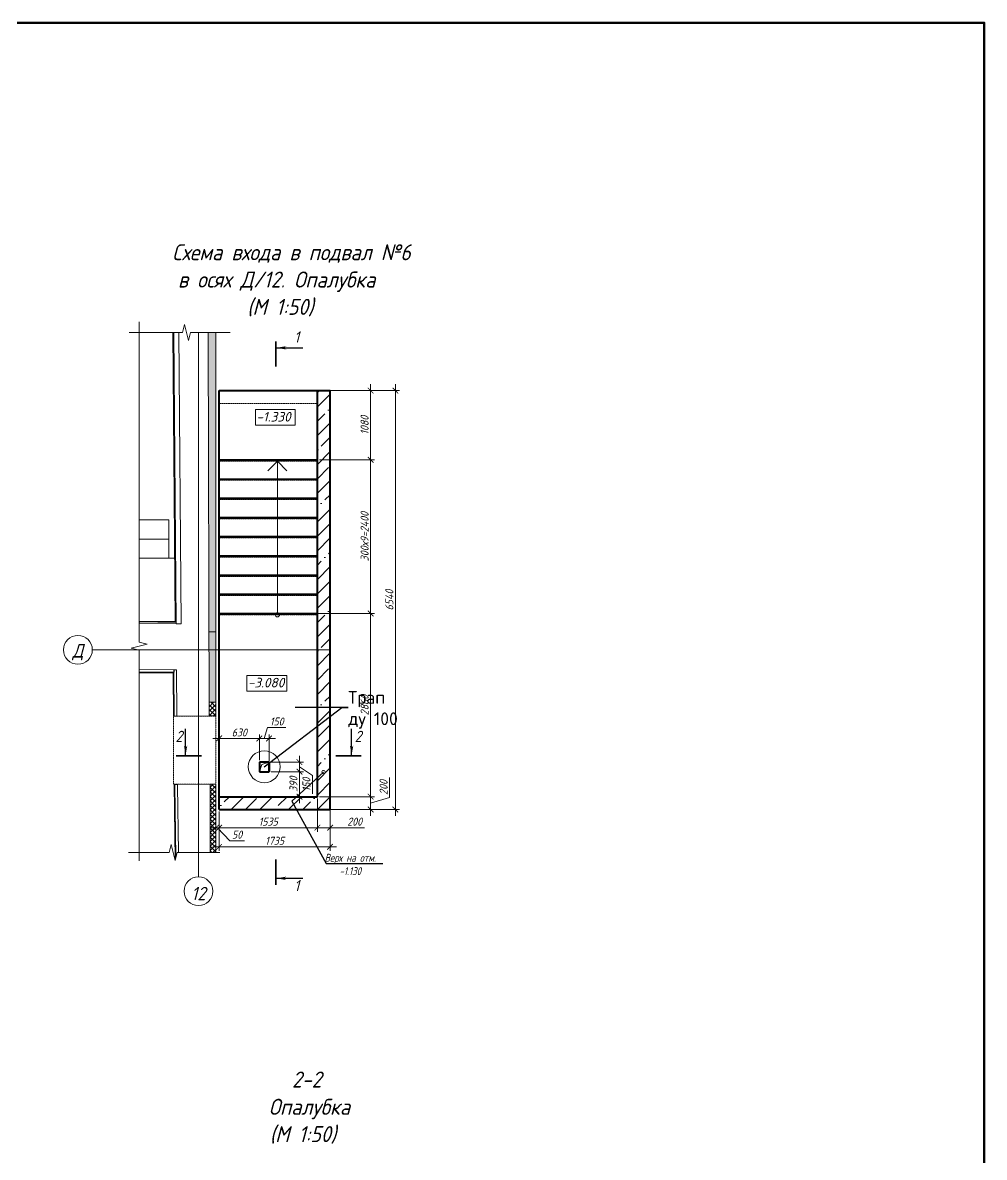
# Model space of a CAD drawing. Header units: millimetres. Extents: x 504091 to 2165846, y 135022 to 442887.
# Drawn here: x 1561397 to 1576424, y 264757 to 282474 of the extents above; entities that cross this region are included whole.
import ezdxf
from ezdxf import colors
from ezdxf.entities.mleader import LeaderData, LeaderLine
from ezdxf.math import Vec2, Vec3

# ---------------------------------------------------------------- set-up
doc = ezdxf.new("R2010")
doc.units = ezdxf.units.MM
for name, pattern in [('ADSK_Линия сетки', [25, 20, -2.5, 0, -2.5]), ('IMPORT-ADSK_Штриховая_ш3 п1_5 _2_', [4.5, 3, -1.5]), ('осеваяX2', [4, 2.5, -0.5, 0.5, -0.5])]:
    doc.linetypes.add(name, pattern=pattern)
doc.layers.get('Defpoints').update_dxf_attribs({"color": 255})
for name, color, linetype, lineweight in [('+АР_Вспомогательная', 7, 'Continuous', 9), ('A-DETL', 90, 'Continuous', 9), ('A-DETL-GENF', 92, 'Continuous', 18), ('A-DETL-MEDM', 33, 'Continuous', 9), ('A-DETL-THIN', 151, 'Continuous', 18), ('S-STRS', 31, 'Continuous', 9), ('S-STRS-ANNO', 31, 'Continuous', 18), ('Аннотация', 7, 'Continuous', 9), ('Монолит тонкий', 204, 'Continuous', 9), ('Обобщенные модели', 7, 'Continuous', 18), ('Оси', 165, 'осеваяX2', 13), ('отметки', 7, 'Continuous', 20), ('Размер', 7, 'Continuous', 13), ('Размеры КР', 164, 'Continuous', 9)]:
    doc.layers.add(name, color=color, linetype=linetype, lineweight=lineweight)
for name, color, linetype in [('PS_Обозначения', 7, 'Continuous'), ('SGRAND', 7, 'Continuous'), ('Контур', 7, 'Continuous')]:
    doc.layers.add(name, color=color, linetype=linetype)
doc.styles.add('GOST 2.304_new', font='isocpeur.ttf', dxfattribs={"width": 0.9, "oblique": 15})
doc.styles.add('PDF ISOCPEUR', font='isocpeur.ttf')
doc.dimstyles.new('SPDS 1_50', dxfattribs={"dimscale": 50, "dimtxt": 2.5, "dimasz": 1.77, "dimexe": 1.25, "dimexo": 0.625, "dimtad": 1, "dimdec": 0, "dimrnd": 0.001, "dimzin": 9, "dimtxsty": 'GOST 2.304_new', "dimblk": 'ARCHTICK', "dimcen": 2.5, "dimdle": 2, "dimclrt": 256, "dimadec": 0, "dimazin": 2, "dimtfac": 0.75, "dimtdec": 0, "dimtmove": 1, "dimatfit": 3, "dimfxl": 0, "dimtolj": 1, "dimlwd": 9, "dimlwe": 9, "dimarcsym": 0})
pattern_1 = [(45, (1578114.18, 275060.163), (-35.35534, 35.35534), []), (135, (1578114.18, 275060.163), (-35.35534, -35.35534), [])]

# ---------------------------------------------------------------- blocks, each defined once
blk = doc.blocks.new('_ArchTick')
at = {"color": 0, "linetype": 'ByBlock', "const_width": 0.15}
blk.add_lwpolyline([(-0.5, -0.5), (0.5, 0.5)], dxfattribs=at)
blk = doc.blocks.new('*D3655')
at = {"layer": 'Defpoints', "color": 0, "lineweight": 20, "transparency": 16777216}
for p in [(1564467, 270188), (1564417, 270089), (1564467, 269904)]:
    blk.add_point(p, dxfattribs=at)
at = {"layer": 'Размеры КР', "color": 0, "lineweight": 9, "transparency": 16777216}
for p, q in [((1564417, 270058), (1564417, 269841)), ((1564467, 270157), (1564467, 269841)), ((1564417, 269904), (1564328, 269904)), ((1564417, 269904), (1564467, 269904)), ((1564417, 269904), (1564467, 269904)), ((1564442, 269904), (1564632, 269701)), ((1564467, 269904), (1564555, 269904)), ((1564632, 269701), (1564863, 269701))]:
    blk.add_line(p, q, dxfattribs=at)
at = {"layer": 'Размеры КР', "color": 0, "lineweight": 9, "transparency": 16777216, "xscale": 88.5, "yscale": 88.5, "zscale": 88.5}
blk.add_blockref('_ArchTick', (1564417, 269904), dxfattribs=at)
at = {"layer": 'Размеры КР', "color": 0, "lineweight": 9, "transparency": 16777216, "xscale": 88.5, "yscale": 88.5, "zscale": 88.5, "rotation": 180}
blk.add_blockref('_ArchTick', (1564467, 269904), dxfattribs=at)
at = {"layer": 'Размеры КР', "lineweight": 20, "transparency": 16777216, "insert": (1564747, 269795), "char_height": 125, "attachment_point": 5, "style": 'GOST 2.304_new'}
blk.add_mtext('\\A1;50', dxfattribs=at)
blk = doc.blocks.new('*D3656')
at = {"layer": 'Defpoints', "color": 0, "lineweight": 20, "transparency": 16777216}
for p in [(1566002, 270388), (1564467, 270188), (1566002, 269904)]:
    blk.add_point(p, dxfattribs=at)
at = {"layer": 'Размеры КР', "color": 0, "lineweight": 9, "transparency": 16777216}
for p, q in [((1566002, 270357), (1566002, 269841)), ((1564467, 270157), (1564467, 269841)), ((1564367, 269904), (1566102, 269904))]:
    blk.add_line(p, q, dxfattribs=at)
at = {"layer": 'Размеры КР', "color": 0, "lineweight": 9, "transparency": 16777216, "xscale": 88.5, "yscale": 88.5, "zscale": 88.5, "rotation": 180}
blk.add_blockref('_ArchTick', (1564467, 269904), dxfattribs=at)
at = {"layer": 'Размеры КР', "color": 0, "lineweight": 9, "transparency": 16777216, "xscale": 88.5, "yscale": 88.5, "zscale": 88.5}
blk.add_blockref('_ArchTick', (1566002, 269904), dxfattribs=at)
at = {"layer": 'Размеры КР', "lineweight": 20, "transparency": 16777216, "insert": (1565234, 269998), "char_height": 125, "attachment_point": 5, "style": 'GOST 2.304_new'}
blk.add_mtext('\\A1;1535', dxfattribs=at)
blk = doc.blocks.new('*D3657')
at = {"layer": 'Defpoints', "color": 0, "lineweight": 20, "transparency": 16777216}
for p in [(1566002, 270388), (1566201, 270226), (1566201, 269904)]:
    blk.add_point(p, dxfattribs=at)
at = {"layer": 'Размеры КР', "color": 0, "lineweight": 9, "transparency": 16777216}
for p, q in [((1566002, 270357), (1566002, 269841)), ((1566201, 270195), (1566201, 269841)), ((1565902, 269904), (1566301, 269904)), ((1566738, 269904), (1566201, 269904))]:
    blk.add_line(p, q, dxfattribs=at)
at = {"layer": 'Размеры КР', "color": 0, "lineweight": 9, "transparency": 16777216, "xscale": 88.5, "yscale": 88.5, "zscale": 88.5, "rotation": 180}
blk.add_blockref('_ArchTick', (1566002, 269904), dxfattribs=at)
at = {"layer": 'Размеры КР', "color": 0, "lineweight": 9, "transparency": 16777216, "xscale": 88.5, "yscale": 88.5, "zscale": 88.5}
blk.add_blockref('_ArchTick', (1566201, 269904), dxfattribs=at)
at = {"layer": 'Размеры КР', "lineweight": 20, "transparency": 16777216, "insert": (1566584, 269998), "char_height": 125, "attachment_point": 5, "style": 'GOST 2.304_new'}
blk.add_mtext('\\A1;200', dxfattribs=at)
blk = doc.blocks.new('*D3658')
at = {"layer": 'Defpoints', "color": 0, "lineweight": 20, "transparency": 16777216}
for p in [(1565967, 273248), (1566002, 270388), (1566834, 270388)]:
    blk.add_point(p, dxfattribs=at)
at = {"layer": 'Размеры КР', "color": 0, "lineweight": 9, "transparency": 16777216}
for p, q in [((1565998, 273248), (1566896, 273248)), ((1566834, 273348), (1566834, 270288)), ((1566033, 270388), (1566896, 270388))]:
    blk.add_line(p, q, dxfattribs=at)
at = {"layer": 'Размеры КР', "color": 0, "lineweight": 9, "transparency": 16777216, "xscale": 88.5, "yscale": 88.5, "zscale": 88.5}
for p, rotation in [((1566834, 273248), 90), ((1566834, 270388), 270)]:
    blk.add_blockref('_ArchTick', p, dxfattribs=dict(at, rotation=rotation))
at = {"layer": 'Размеры КР', "lineweight": 20, "transparency": 16777216, "insert": (1566740, 271818), "char_height": 125, "attachment_point": 5, "rotation": 90, "style": 'GOST 2.304_new'}
blk.add_mtext('\\A1;2860', dxfattribs=at)
blk = doc.blocks.new('*D3659')
at = {"layer": 'Defpoints', "color": 0, "lineweight": 20, "transparency": 16777216}
for p in [(1566002, 270388), (1566161, 270188), (1566834, 270188)]:
    blk.add_point(p, dxfattribs=at)
at = {"layer": 'Размеры КР', "color": 0, "lineweight": 9, "transparency": 16777216}
for p, q in [((1567130, 270377), (1567130, 270687)), ((1566033, 270388), (1566896, 270388)), ((1566834, 270488), (1566834, 270088)), ((1566834, 270288), (1567130, 270377)), ((1566192, 270188), (1566896, 270188))]:
    blk.add_line(p, q, dxfattribs=at)
at = {"layer": 'Размеры КР', "color": 0, "lineweight": 9, "transparency": 16777216, "xscale": 88.5, "yscale": 88.5, "zscale": 88.5}
for p, rotation in [((1566834, 270388), 90), ((1566834, 270188), 270)]:
    blk.add_blockref('_ArchTick', p, dxfattribs=dict(at, rotation=rotation))
at = {"layer": 'Размеры КР', "lineweight": 20, "transparency": 16777216, "insert": (1567037, 270532), "char_height": 125, "attachment_point": 5, "rotation": 90, "style": 'GOST 2.304_new'}
blk.add_mtext('\\A1;200', dxfattribs=at)
blk = doc.blocks.new('*D3660')
at = {"layer": 'Defpoints', "color": 0, "lineweight": 20, "transparency": 16777216}
for p in [(1566002, 275648), (1566834, 275648), (1565967, 273248)]:
    blk.add_point(p, dxfattribs=at)
at = {"layer": 'Размеры КР', "color": 0, "lineweight": 9, "transparency": 16777216}
for p, q in [((1566834, 273148), (1566834, 275748)), ((1566033, 275648), (1566896, 275648)), ((1565998, 273248), (1566896, 273248))]:
    blk.add_line(p, q, dxfattribs=at)
at = {"layer": 'Размеры КР', "color": 0, "lineweight": 9, "transparency": 16777216, "xscale": 88.5, "yscale": 88.5, "zscale": 88.5}
for p, rotation in [((1566834, 275648), 90), ((1566834, 273248), 270)]:
    blk.add_blockref('_ArchTick', p, dxfattribs=dict(at, rotation=rotation))
at = {"layer": 'Размеры КР', "lineweight": 20, "transparency": 16777216, "insert": (1566740, 274448), "char_height": 125, "attachment_point": 5, "rotation": 90, "style": 'GOST 2.304_new'}
blk.add_mtext('\\A1;300х9=2400', dxfattribs=at)
blk = doc.blocks.new('*D3661')
at = {"layer": 'Defpoints', "color": 0, "lineweight": 20, "transparency": 16777216}
for p in [(1565825, 276728), (1566834, 276728), (1566002, 275648)]:
    blk.add_point(p, dxfattribs=at)
at = {"layer": 'Размеры КР', "color": 0, "lineweight": 9, "transparency": 16777216}
for p, q in [((1566834, 275548), (1566834, 276828)), ((1565857, 276728), (1566896, 276728)), ((1566033, 275648), (1566896, 275648))]:
    blk.add_line(p, q, dxfattribs=at)
at = {"layer": 'Размеры КР', "color": 0, "lineweight": 9, "transparency": 16777216, "xscale": 88.5, "yscale": 88.5, "zscale": 88.5}
for p, rotation in [((1566834, 276728), 90), ((1566834, 275648), 270)]:
    blk.add_blockref('_ArchTick', p, dxfattribs=dict(at, rotation=rotation))
at = {"layer": 'Размеры КР', "lineweight": 20, "transparency": 16777216, "insert": (1566740, 276188), "char_height": 125, "attachment_point": 5, "rotation": 90, "style": 'GOST 2.304_new'}
blk.add_mtext('\\A1;1080', dxfattribs=at)
blk = doc.blocks.new('*D3662')
at = {"layer": 'Defpoints', "color": 0, "lineweight": 20, "transparency": 16777216}
for p in [(1566202, 276728), (1566161, 270188), (1567221, 270188)]:
    blk.add_point(p, dxfattribs=at)
at = {"layer": 'Размеры КР', "color": 0, "lineweight": 9, "transparency": 16777216}
for p, q in [((1567221, 276828), (1567221, 270088)), ((1566233, 276728), (1567284, 276728)), ((1566192, 270188), (1567284, 270188))]:
    blk.add_line(p, q, dxfattribs=at)
at = {"layer": 'Размеры КР', "color": 0, "lineweight": 9, "transparency": 16777216, "xscale": 88.5, "yscale": 88.5, "zscale": 88.5}
for p, rotation in [((1567221, 276728), 90), ((1567221, 270188), 270)]:
    blk.add_blockref('_ArchTick', p, dxfattribs=dict(at, rotation=rotation))
at = {"layer": 'Размеры КР', "lineweight": 20, "transparency": 16777216, "insert": (1567127, 273458), "char_height": 125, "attachment_point": 5, "rotation": 90, "style": 'GOST 2.304_new'}
blk.add_mtext('\\A1;6540', dxfattribs=at)
blk = doc.blocks.new('*D3663')
at = {"layer": 'Defpoints', "color": 0, "lineweight": 20, "transparency": 16777216}
for p in [(1564467, 270188), (1566201, 270226), (1566201, 269605)]:
    blk.add_point(p, dxfattribs=at)
at = {"layer": 'Размеры КР', "color": 0, "lineweight": 9, "transparency": 16777216}
for p, q in [((1566201, 270195), (1566201, 269543)), ((1564467, 270157), (1564467, 269543)), ((1564367, 269605), (1566301, 269605))]:
    blk.add_line(p, q, dxfattribs=at)
at = {"layer": 'Размеры КР', "color": 0, "lineweight": 9, "transparency": 16777216, "xscale": 88.5, "yscale": 88.5, "zscale": 88.5, "rotation": 180}
blk.add_blockref('_ArchTick', (1564467, 269605), dxfattribs=at)
at = {"layer": 'Размеры КР', "color": 0, "lineweight": 9, "transparency": 16777216, "xscale": 88.5, "yscale": 88.5, "zscale": 88.5}
blk.add_blockref('_ArchTick', (1566201, 269605), dxfattribs=at)
at = {"layer": 'Размеры КР', "lineweight": 20, "transparency": 16777216, "insert": (1565334, 269699), "char_height": 125, "attachment_point": 5, "style": 'GOST 2.304_new'}
blk.add_mtext('\\A1;1735', dxfattribs=at)
blk = doc.blocks.new('_DotSmall')
at = {"color": 0, "linetype": 'ByBlock', "lineweight": 35, "const_width": 0.5}
blk.add_lwpolyline([(-0.0625, 0, 1), (0.0625, 0, 1)], format="xyb", close=True, dxfattribs=at)
blk = doc.blocks.new('_None')
blk = doc.blocks.new('*D4744')
at = {"layer": 'Defpoints', "color": 0, "lineweight": 20, "transparency": 16777216}
for p in [(1565097, 271297), (1564467, 270922), (1565097, 270928)]:
    blk.add_point(p, dxfattribs=at)
at = {"layer": 'Размеры КР', "color": 0, "lineweight": 9, "transparency": 16777216}
for p, q in [((1564367, 271297), (1565197, 271297)), ((1564467, 270953), (1564467, 271359)), ((1565097, 270959), (1565097, 271359))]:
    blk.add_line(p, q, dxfattribs=at)
at = {"layer": 'Размеры КР', "color": 0, "lineweight": 9, "transparency": 16777216, "xscale": 88.5, "yscale": 88.5, "zscale": 88.5, "rotation": 180}
blk.add_blockref('_ArchTick', (1564467, 271297), dxfattribs=at)
at = {"layer": 'Размеры КР', "color": 0, "lineweight": 9, "transparency": 16777216, "xscale": 88.5, "yscale": 88.5, "zscale": 88.5}
blk.add_blockref('_ArchTick', (1565097, 271297), dxfattribs=at)
at = {"layer": 'Размеры КР', "lineweight": 20, "transparency": 16777216, "insert": (1564782, 271390), "char_height": 125, "attachment_point": 5, "style": 'GOST 2.304_new'}
blk.add_mtext('\\A1;630', dxfattribs=at)
blk = doc.blocks.new('*D4745')
at = {"layer": 'Defpoints', "color": 0, "lineweight": 20, "transparency": 16777216}
for p in [(1565247, 271297), (1565097, 270928), (1565247, 270911)]:
    blk.add_point(p, dxfattribs=at)
at = {"layer": 'Размеры КР', "color": 0, "lineweight": 9, "transparency": 16777216}
for p, q in [((1565172, 271297), (1565223, 271469)), ((1565223, 271469), (1565510, 271469)), ((1564997, 271297), (1565347, 271297)), ((1565097, 270959), (1565097, 271359)), ((1565247, 270942), (1565247, 271359))]:
    blk.add_line(p, q, dxfattribs=at)
at = {"layer": 'Размеры КР', "color": 0, "lineweight": 9, "transparency": 16777216, "xscale": 88.5, "yscale": 88.5, "zscale": 88.5, "rotation": 180}
blk.add_blockref('_ArchTick', (1565097, 271297), dxfattribs=at)
at = {"layer": 'Размеры КР', "color": 0, "lineweight": 9, "transparency": 16777216, "xscale": 88.5, "yscale": 88.5, "zscale": 88.5}
blk.add_blockref('_ArchTick', (1565247, 271297), dxfattribs=at)
at = {"layer": 'Размеры КР', "lineweight": 20, "transparency": 16777216, "insert": (1565367, 271562), "char_height": 125, "attachment_point": 5, "style": 'GOST 2.304_new'}
blk.add_mtext('\\A1;150', dxfattribs=at)
blk = doc.blocks.new('*D4746')
at = {"layer": 'Defpoints', "color": 0, "lineweight": 20, "transparency": 16777216}
for p in [(1565247, 270778), (1565722, 270778), (1565004, 270388)]:
    blk.add_point(p, dxfattribs=at)
at = {"layer": 'Размеры КР', "color": 0, "lineweight": 9, "transparency": 16777216}
for p, q in [((1565278, 270778), (1565785, 270778)), ((1565722, 270288), (1565722, 270878)), ((1565035, 270388), (1565785, 270388))]:
    blk.add_line(p, q, dxfattribs=at)
at = {"layer": 'Размеры КР', "color": 0, "lineweight": 9, "transparency": 16777216, "xscale": 88.5, "yscale": 88.5, "zscale": 88.5}
for p, rotation in [((1565722, 270778), 90), ((1565722, 270388), 270)]:
    blk.add_blockref('_ArchTick', p, dxfattribs=dict(at, rotation=rotation))
at = {"layer": 'Размеры КР', "lineweight": 20, "transparency": 16777216, "insert": (1565628, 270583), "char_height": 125, "attachment_point": 5, "rotation": 90, "style": 'GOST 2.304_new'}
blk.add_mtext('\\A1;390', dxfattribs=at)
blk = doc.blocks.new('*D4747')
at = {"layer": 'Defpoints', "color": 0, "lineweight": 20, "transparency": 16777216}
for p in [(1565247, 270928), (1565722, 270928), (1565247, 270778)]:
    blk.add_point(p, dxfattribs=at)
at = {"layer": 'Размеры КР', "color": 0, "lineweight": 9, "transparency": 16777216}
for p, q in [((1565278, 270928), (1565785, 270928)), ((1565722, 270678), (1565722, 271028)), ((1565278, 270778), (1565785, 270778)), ((1565722, 270853), (1565925, 270720)), ((1565925, 270720), (1565925, 270433))]:
    blk.add_line(p, q, dxfattribs=at)
at = {"layer": 'Размеры КР', "color": 0, "lineweight": 9, "transparency": 16777216, "xscale": 88.5, "yscale": 88.5, "zscale": 88.5}
for p, rotation in [((1565722, 270928), 90), ((1565722, 270778), 270)]:
    blk.add_blockref('_ArchTick', p, dxfattribs=dict(at, rotation=rotation))
at = {"layer": 'Размеры КР', "lineweight": 20, "transparency": 16777216, "insert": (1565831, 270577), "char_height": 125, "attachment_point": 5, "rotation": 90, "style": 'GOST 2.304_new'}
blk.add_mtext('\\A1;150', dxfattribs=at)

msp = doc.modelspace()

# ---------------------------------------------------------------- hatches: boundary and pattern name
at = {"layer": 'A-DETL-GENF', "lineweight": 9}
h = msp.add_hatch(dxfattribs=at)
h.set_pattern_fill('FP5_9', style=0, pattern_type=2)
h.set_pattern_definition([(0, (1578114.18, 275060.163), (47.625, 27.496), [31.75, -63.5]), (120, (1578114.18, 275060.163), (-47.624735, 27.49646), [31.75, -63.5]), (60, (1578114.18, 275060.163), (0.000265, 54.99246), [0, -63.5, 31.75, 0])])
h.paths.add_polyline_path([(1564316.6262, 271862.933), (1564416.6262, 271862.933), (1564416.6262, 277636.1164), (1564303.5886, 277636.1164), (1564314.9787, 271862.933)])
h = msp.add_hatch(dxfattribs=at)
h.set_pattern_fill('FP5_10', style=0, pattern_type=2)
h.set_pattern_definition(pattern_1)
h.paths.add_polyline_path([(1564416.6262, 271648.7594), (1564416.6262, 271862.933), (1564310.7279, 271862.933), (1564311.2201, 271647.9464)])
h = msp.add_hatch(dxfattribs=at)
h.set_pattern_fill('FP5_10', style=0, pattern_type=2)
h.set_pattern_definition(pattern_1)
h.paths.add_polyline_path([(1564416.6262, 269516.692), (1564416.6262, 270580.9464), (1564326.564, 270580.9464), (1564326.564, 269516.692)])
at = {"layer": 'PS_Обозначения', "ltscale": 50}
for points in [[(1565365.6291, 277396.5602), (1565515.6291, 277370.1602, -0.8390996312), (1565515.6291, 277422.9602)], [(1563943.083, 271037.1436), (1563916.683, 271187.1436, 0.8390996312), (1563969.483, 271187.1436)], [(1566537.1732, 271037.1436), (1566563.5732, 271187.1436, -0.8390996312), (1566510.7732, 271187.1436)], [(1565365.6291, 269113.2283), (1565515.6291, 269139.6283, 0.8390996312), (1565515.6291, 269086.8283)]]:
    msp.add_hatch(color=256, dxfattribs=at).paths.add_polyline_path(points, flags=0)
at = {"layer": 'SGRAND', "lineweight": 20}
h = msp.add_hatch(dxfattribs=at)
h.set_pattern_fill('ANSI35', color=256, scale=50)
h.set_pattern_definition([(45, (11637, 0), (-224.5064, 224.5064), []), (45, (11861.52, 0), (-224.5064, 224.5064), [396.875, -79.375, 0, -79.375])])
h.paths.add_polyline_path([(1566201.6942, 276728.2434), (1566001.7022, 276728.256), (1566001.6942, 270387.8601), (1564466.6262, 270387.8601), (1564466.6262, 270187.8601), (1566201.4907, 270187.8601)])

# ---------------------------------------------------------------- linework, layer by layer
at = {"layer": '+АР_Вспомогательная', "color": 7, "linetype": 'Continuous', "ltscale": 50}
for points in [[(1563218.8207, 277803.3789), (1563218.8207, 272800.8262), (1563343.8207, 272769.5762), (1563093.8207, 272707.0762), (1563218.8207, 272675.8262), (1563218.8207, 269388.1377)], [(1563060.1213, 277636.1164), (1563896.5487, 277636.1164), (1563927.7987, 277761.1164), (1563990.2987, 277511.1164), (1564021.5487, 277636.1164), (1564639.9825, 277636.1164)], [(1563050.4955, 269516.692), (1563684.2589, 269516.692), (1563715.5089, 269641.692), (1563778.0089, 269391.692), (1563809.2589, 269516.692), (1564480.0351, 269516.692)]]:
    msp.add_lwpolyline(points, dxfattribs=at)
at = {"layer": 'A-DETL', "color": 18, "true_color": 0x000000}
for p, q in [((1563745.6315, 277636.1164), (1563782.3295, 273122.0155)), ((1563747.6316, 277636.1164), (1563784.346, 273119.9951)), ((1563757.6319, 277636.1164), (1563794.6029, 273088.4325)), ((1563874.6003, 273089.0828), (1563837.6346, 277636.1164)), ((1563681.4615, 274709.8521), (1563218.8207, 274709.8521)), ((1563218.8207, 274709.8521), (1563681.4615, 274709.8521)), ((1563681.4615, 274409.8521), (1563681.4615, 274709.8521)), ((1563681.4615, 274409.8521), (1563218.8207, 274409.8521)), ((1563218.8207, 274409.8521), (1563681.4615, 274409.8521)), ((1563681.4615, 274109.8521), (1563681.4615, 274409.8521)), ((1563218.8207, 274109.8521), (1563681.4615, 274109.8521)), ((1563220.0848, 273115.6884), (1563219.883, 273095.6895)), ((1563219.883, 273095.6895), (1563226.6104, 273095.6216)), ((1563220.2059, 273127.6878), (1563220.0848, 273115.6884)), ((1563220.0848, 273115.6884), (1563794.4285, 273109.8928)), ((1563784.346, 273119.9951), (1563220.1857, 273125.6879)), ((1563782.3295, 273122.0155), (1563220.2059, 273127.6878)), ((1563794.6029, 273088.4325), (1563874.6003, 273089.0828)), ((1563794.9872, 273089.8862), (1563795.189, 273109.8852)), ((1563219.3454, 272375.6582), (1563218.8207, 272323.6609)), ((1563218.8207, 272323.6609), (1563749.2581, 272318.3083)), ((1563218.8409, 272325.6608), (1563751.2421, 272320.2884)), ((1563751.1608, 272330.2897), (1563218.9418, 272335.6603)), ((1563765.1077, 272370.151), (1563219.3454, 272375.6582)), ((1563749.2581, 272318.3083), (1563754.6447, 271643.3777)), ((1563751.1608, 272330.2897), (1563764.7041, 272330.1531)), ((1563751.2421, 272320.2884), (1563756.745, 271643.3948)), ((1563800.8472, 272369.0672), (1563760.8485, 272368.742)), ((1563760.8485, 272368.742), (1563761.1619, 272330.1888)), ((1563761.1619, 272330.1888), (1563766.634, 271643.4752)), ((1563764.7041, 272330.1531), (1563765.1077, 272370.151)), ((1563754.6447, 271643.3777), (1563806.643, 271643.8004)), ((1563815.5853, 270576.8004), (1563763.4194, 270576.3779)), ((1563763.4194, 270576.3763), (1563781.2848, 269404.7955)), ((1563765.5812, 270576.3939), (1563783.1548, 269412.2757)), ((1563792.6041, 269450.0729), (1563775.5867, 270555.8474))]:
    msp.add_line(p, q, dxfattribs=at)
at = {"layer": 'A-DETL', "color": 18, "lineweight": 18, "true_color": 0x000000}
for p, q in [((1563774.2988, 274109.8521), (1563218.8207, 274109.8521)), ((1563218.8207, 273127.7018), (1563220.2059, 273127.6878)), ((1563218.8207, 273109.8521), (1563220.0259, 273109.8521)), ((1563219.883, 273095.6895), (1563218.8207, 273095.7002)), ((1563806.7433, 271643.8012), (1563806.643, 271656.1363)), ((1564316.6262, 271660.2823), (1564316.7265, 271647.9464)), ((1563775.5867, 270555.8474), (1563775.4865, 270576.4757)), ((1563815.5853, 270556.1726), (1563815.4176, 270576.7991))]:
    msp.add_line(p, q, dxfattribs=at)
at = {"layer": 'A-DETL', "color": 18, "linetype": 'IMPORT-ADSK_Штриховая_ш3 п1_5 _2_', "lineweight": 18, "true_color": 0x000000}
for p, q in [((1564310.7279, 271862.933), (1564310.7279, 271647.9464)), ((1564316.6262, 271647.9464), (1564416.6262, 271647.9464))]:
    msp.add_line(p, q, dxfattribs=at)
at = {"layer": 'A-DETL-MEDM', "color": 18, "true_color": 0x000000}
for p, q in [((1563758.028, 277636.1164), (1563794.9872, 273089.8862)), ((1563794.9872, 273089.8862), (1563226.6104, 273095.6216)), ((1563219.3454, 272375.6582), (1563800.8413, 272369.7904)), ((1563800.8413, 272369.7904), (1563806.643, 271656.1363)), ((1563806.643, 271643.8004), (1564310.7279, 271647.8985)), ((1564325.5685, 270580.9464), (1563815.5853, 270576.8004)), ((1563815.5853, 270556.1726), (1563831.5802, 269516.692)), ((1563831.5802, 269516.692), (1563815.5853, 270556.1726)), ((1564326.673, 269516.692), (1564325.4008, 270580.945)), ((1564326.564, 270187.8601), (1564328.5964, 270187.8601))]:
    msp.add_line(p, q, dxfattribs=at)
at = {"layer": 'A-DETL-THIN', "color": 18, "true_color": 0x000000}
for p, q in [((1564294.8097, 277636.1164), (1564311.3208, 271647.9033)), ((1564416.6262, 271862.933), (1564416.6262, 277636.1164)), ((1564416.6262, 272963.9869), (1564303.5886, 272963.9869)), ((1564416.6262, 271862.933), (1564310.7279, 271862.933)), ((1564416.6262, 271647.9464), (1564416.6262, 271862.933)), ((1564311.2201, 271647.9464), (1564316.6262, 271647.9464)), ((1564316.6262, 271647.9464), (1564416.6262, 271648.7594)), ((1564416.6262, 270580.9464), (1564326.564, 270580.9464)), ((1564416.6262, 269516.692), (1564416.6262, 270580.9464))]:
    msp.add_line(p, q, dxfattribs=at)
at = {"layer": 'Defpoints', "lineweight": 20}
msp.add_circle((1565171.5633, 270855.5393), 249.0868, dxfattribs=at)
at = {"layer": 'PS_Обозначения', "ltscale": 50}
for points in [[(1565353.1291, 277499.9863, 25, 25, 0), (1565353.1291, 277099.9863, 0, 0, 0)], [(1564193.083, 271024.6436, 25, 25, 0), (1563793.083, 271024.6436, 0, 0, 0)], [(1566287.1732, 271024.6436, 25, 25, 0), (1566687.1732, 271024.6436, 0, 0, 0)], [(1565353.1291, 269009.8022, 25, 25, 0), (1565353.1291, 269409.8022, 0, 0, 0)]]:
    msp.add_lwpolyline(points, format="xyseb", dxfattribs=at)
for points in [[(1565365.6291, 277396.5602), (1565775.5202, 277396.5602)], [(1563943.083, 271037.1436), (1563943.083, 271447.0347)], [(1566537.1732, 271037.1436), (1566537.1732, 271447.0347)], [(1565365.6291, 269113.2283), (1565775.5202, 269113.2283)]]:
    msp.add_lwpolyline(points, dxfattribs=at)
at = {"layer": 'S-STRS', "color": 18, "linetype": 'IMPORT-ADSK_Штриховая_ш3 п1_5 _2_', "true_color": 0x000000}
for p, q in [((1564466.6136, 276528.3526), (1566001.702, 276528.256)), ((1564466.6262, 275628.2598), (1566001.7012, 275628.2598)), ((1564466.6262, 275328.2598), (1566001.7008, 275328.2598)), ((1564466.6262, 275328.2598), (1566001.7008, 275328.2598)), ((1564466.6262, 275028.2598), (1566001.7004, 275028.2598)), ((1564466.6262, 275028.2598), (1566001.7004, 275028.2598)), ((1564466.6262, 274728.2598), (1566001.7001, 274728.2598)), ((1564466.6262, 274728.2598), (1566001.7001, 274728.2598)), ((1564466.6262, 274428.2598), (1566001.6997, 274428.2598)), ((1564466.6262, 274428.2598), (1566001.6997, 274428.2598)), ((1564466.6262, 274128.2598), (1566001.6993, 274128.2598)), ((1564466.6262, 273828.2598), (1566001.6989, 273828.2598)), ((1564466.6262, 273828.2598), (1566001.6989, 273828.2598)), ((1564466.6262, 273528.2598), (1566001.6986, 273528.2598)), ((1564466.6262, 273528.2598), (1566001.6986, 273528.2598)), ((1564466.6262, 273228.2598), (1566001.6982, 273228.2598)), ((1564466.6262, 273228.2598), (1566001.6982, 273228.2598))]:
    msp.add_line(p, q, dxfattribs=at)
msp.add_lwpolyline([(1563754.6447, 271643.3777), (1564416.6262, 271643.3777), (1564416.6262, 270580.9464), (1563754.6447, 270580.9464)], close=True, dxfattribs=at)
at = {"layer": 'S-STRS-ANNO', "color": 18, "true_color": 0x000000}
for p, q in [((1565377.0061, 275628.2598), (1565227.0061, 275478.2598)), ((1565377.0061, 273228.2598), (1565377.0061, 275628.2598)), ((1565377.0061, 275628.2598), (1565527.0061, 275478.2598))]:
    msp.add_line(p, q, dxfattribs=at)
at = {"layer": 'Аннотация', "lineweight": 20}
for points in [[(1565035.4834, 276432.0113), (1565656.9642, 276432.0113), (1565656.9642, 276187.2529), (1565035.4834, 276187.2529)], [(1564900.7854, 272280.1431), (1565522.2662, 272280.1431), (1565522.2662, 272035.3847), (1564900.7854, 272035.3847)]]:
    msp.add_lwpolyline(points, close=True, dxfattribs=at)
at = {"layer": 'Контур', "lineweight": 20}
for centre in [(1562260.1472, 272680.8324), (1564144.1564, 268911.8714)]:
    msp.add_circle(centre, 225, dxfattribs=at)
at = {"layer": 'Монолит тонкий', "lineweight": 40, "ltscale": 100}
for p, q in [((1564466.6262, 276728.3526), (1566201.6942, 276728.2434)), ((1564466.6262, 270187.8601), (1564466.6262, 276728.3526)), ((1566001.6942, 270387.8601), (1566001.7022, 276726.455)), ((1566201.4907, 270187.8601), (1566201.6942, 276728.2434)), ((1564466.6262, 275648.2598), (1566001.7012, 275648.2598)), ((1564466.6262, 275348.2598), (1566001.7009, 275348.2598)), ((1564466.6262, 275048.2598), (1566001.7005, 275048.2598)), ((1564466.6262, 274748.2598), (1566001.7001, 274748.2598)), ((1564466.6262, 274448.2598), (1566001.6997, 274448.2598)), ((1564466.6262, 274148.2598), (1566001.6993, 274148.2598)), ((1564466.6262, 273848.2598), (1566001.699, 273848.2598)), ((1564466.6262, 273548.2598), (1566001.6986, 273548.2598)), ((1564466.6262, 273248.2598), (1566001.6982, 273248.2598)), ((1565246.5633, 270928.0393), (1565096.5633, 270928.0393)), ((1565096.5633, 270928.0393), (1565096.5633, 270778.0393)), ((1565246.5633, 270928.0393), (1565246.5633, 270778.0393)), ((1565246.5633, 270778.0393), (1565246.5633, 270928.0393)), ((1565096.5633, 270778.0393), (1565246.5633, 270778.0393)), ((1564466.6262, 270387.8601), (1566001.6942, 270387.8601)), ((1564466.6262, 270187.8601), (1566201.4907, 270187.8601))]:
    msp.add_line(p, q, dxfattribs=at)
at = {"layer": 'Обобщенные модели'}
for p, q in [((1565096.5633, 270778.0393), (1565096.5633, 270928.0393)), ((1565096.5633, 270928.0393), (1565246.5633, 270928.0393)), ((1565134.0633, 270890.5393), (1565096.5633, 270778.0393)), ((1565246.5633, 270928.0393), (1565134.0633, 270890.5393)), ((1565246.5633, 270778.0393), (1565096.5633, 270778.0393))]:
    msp.add_line(p, q, dxfattribs=at)
at = {"layer": 'Оси', "linetype": 'ADSK_Линия сетки'}
for p, q in [((1564144.1564, 269136.8714), (1564144.1564, 277636.1164)), ((1562485.1472, 272680.8324), (1566201.5683, 272680.8324))]:
    msp.add_line(p, q, dxfattribs=at)
at = {"layer": 'Размеры КР', "color": 1, "lineweight": 60}
msp.add_lwpolyline([(1528279.3423, 282473.5457), (1576423.6634, 282473.5457), (1576423.6634, 202751.1477), (1528279.3423, 202751.1477)], close=True, dxfattribs=at)
at = {"layer": 'Размеры КР', "lineweight": 20}
msp.add_lwpolyline([(1564466.6262, 275648.2598), (1564466.6262, 276728.3526), (1566201.6774, 276726.4488), (1566201.6774, 275648.2536)], dxfattribs=at)
msp.add_circle((1565377.0061, 273228.2598), 33.321, dxfattribs=at)

# ---------------------------------------------------------------- texts
at = {"layer": 'PS_Обозначения', "style": 'GOST 2.304_new', "oblique": 15, "width": 0.9}
for s, p in [('1', (1565639.8408, 277478.379)), ('2', (1563785.4193, 271242.3811)), ('2', (1566584.5869, 271242.3811)), ('1', (1565639.8408, 268911.4712))]:
    msp.add_text(s, height=175, dxfattribs=at).set_placement(p)
at = {"layer": 'Аннотация', "lineweight": 9, "char_height": 250, "attachment_point": 1, "line_spacing_factor": 1.022766, "style": 'GOST 2.304_new'}
for s, width, insert in [('\\pi460.875;Схема входа в подвал №6 \\P\\pi550.6175;в осях Д/12. Опалубка  \\P\\pi1631.82;(М 1:50)', 5823.1527, (1563272.4842, 279014.0198)), ('\\pi1978.85465;2-2\\P\\pi1472.60465; Опалубка  \\P\\pi1631.81925;(М 1:50)', 4452.196591, (1563626.4846, 266096.3982))]:
    msp.add_mtext_dynamic_manual_height_columns(s, width=width, gutter_width=2500, heights=[1983.7092], dxfattribs=dict(at, insert=insert))
at = {"layer": 'Оси', "char_height": 210, "width": 139.32, "attachment_point": 5, "line_spacing_factor": 1.022766, "style": 'GOST 2.304_new'}
for s, insert in [('\\pt53.9994,108.0009,162.0003,215.9997,269.9991,324.0006,378,431.9994,486.0009,540.0003,593.9997,647.9991,702.0006,756,809.9994,864.0009,918.0003,971.9997,1025.9991,1080.0006,1134,1187.9994,1242.0009,1296.0003,1349.9997,1403.9991,1458.0006,1512,1565.9994,1620.0009,1674.0003,1727.9997;Д', (1562259.7319, 272644.3802)), ('\\pt53.9994,108.0009,162.0003,215.9997,269.9991,324.0006,378,431.9994,486.0009,540.0003,593.9997,647.9991,702.0006,756,809.9994,864.0009,918.0003,971.9997,1025.9991,1080.0006,1134,1187.9994,1242.0009,1296.0003,1349.9997,1403.9991,1458.0006,1512,1565.9994,1620.0009,1674.0003,1727.9997;12', (1564143.7411, 268875.4192))]:
    msp.add_mtext(s, dxfattribs=dict(at, insert=insert))
at = {"layer": 'отметки', "lineweight": 20, "char_height": 150, "width": 771.616927, "attachment_point": 1, "line_spacing_factor": 1.022761, "style": 'GOST 2.304_new'}
for s, insert in [('{\\W1;-1.330}', (1565049.2119, 276395.5206)), ('{\\W1;-3.080}', (1564914.5139, 272243.6524))]:
    msp.add_mtext(s, dxfattribs=dict(at, insert=insert))

# ---------------------------------------------------------------- dimensions: what is measured, and where the dimension line sits
at = {"layer": 'Размеры КР', "lineweight": 20}
for base, p1, p2, picture, middle in [((1566833.6248, 276728.2671), (1566001.7012, 275648.2598), (1565825.4884, 276728.2671), '*D3661', (1566739.8748, 276188.2635)), ((1567221.0265, 270187.8601), (1566201.6942, 276728.2434), (1566161.2273, 270187.8601), '*D3662', (1567127.2765, 273458.0518)), ((1566833.6248, 270387.8601), (1565967.1205, 273248.2598), (1566001.6942, 270387.8601), '*D3658', (1566739.8748, 271818.06)), ((1565722.1143, 270778.0393), (1565004.0248, 270387.8601), (1565246.5633, 270778.0393), '*D4746', (1565628.3643, 270582.9497)), ((1566833.6248, 270187.8601), (1566001.6942, 270387.8601), (1566161.2273, 270187.8601), '*D3659', (1567036.7498, 270408.1726))]:
    dim = msp.add_linear_dim(base=base, p1=p1, p2=p2, angle=90, dimstyle='SPDS 1_50', dxfattribs=at)
    dim.commit()
    dim.dimension.update_dxf_attribs({"geometry": picture, "text_midpoint": middle})
dim = msp.add_linear_dim(base=(1566833.6248, 275648.2598), p1=(1565967.1205, 273248.2598), p2=(1566001.7012, 275648.2598), angle=90, text='300х9=<>', dimstyle='SPDS 1_50', dxfattribs=at)
dim.commit()
dim.dimension.update_dxf_attribs({"geometry": '*D3660', "text_midpoint": (1566739.8748, 274448.2598)})
for base, p1, p2, picture, middle in [((1565246.5633, 271296.6452), (1565096.5633, 270928.0393), (1565246.5633, 270910.6302), '*D4745', (1565254.3758, 271562.2702)), ((1565096.5633, 271296.6452), (1564466.6262, 270922.0393), (1565096.5633, 270928.0393), '*D4744', (1564781.5947, 271390.3952)), ((1566001.6942, 269903.8982), (1564466.6262, 270187.8601), (1566001.6942, 270387.8601), '*D3656', (1565234.1602, 269997.6482)), ((1566201.4802, 269605.1819), (1564466.6262, 270187.8601), (1566201.4802, 270226.31), '*D3663', (1565334.0532, 269698.9319))]:
    dim = msp.add_linear_dim(base=base, p1=p1, p2=p2, dimstyle='SPDS 1_50', dxfattribs=at)
    dim.commit()
    dim.dimension.update_dxf_attribs({"geometry": picture, "text_midpoint": middle})
dim = msp.add_linear_dim(base=(1565722.1143, 270928.0393), p1=(1565246.5633, 270778.0393), p2=(1565246.5633, 270928.0393), angle=90, dimstyle='SPDS 1_50', dxfattribs=at)
dim.commit()
dim.dimension.update_dxf_attribs({"geometry": '*D4747', "text_midpoint": (1565925.2393, 270689.0334), "dimtype": 160})
for base, p1, p2, picture, middle in [((1566201.4802, 269903.8982), (1566001.6942, 270387.8601), (1566201.4802, 270226.31), '*D3657', (1566583.5249, 269921.0803)), ((1564466.6262, 269903.8982), (1564416.6262, 270088.8167), (1564466.6262, 270187.8601), '*D3655', (1564663.1408, 269700.7732))]:
    dim = msp.add_linear_dim(base=base, p1=p1, p2=p2, dimstyle='SPDS 1_50', dxfattribs=at)
    dim.commit()
    dim.dimension.update_dxf_attribs({"geometry": picture, "text_midpoint": middle, "dimtype": 160})

# ---------------------------------------------------------------- leaders
at = {"layer": 'Defpoints', "lineweight": 20}
ml = msp.add_multileader_mtext('Standard', dxfattribs=at)
ml.set_content('Трап \\Pду 100', color=256, style='PDF ISOCPEUR')
ml.set_leader_properties(color=256, linetype='ByLayer', lineweight=-1)
ml.set_arrow_properties(name='NONE')
ml.build(insert=Vec2(0, 0))
ml.multileader.update_dxf_attribs({"text_left_attachment_type": 6, "text_right_attachment_type": 6, "dogleg_length": 100, "arrow_head_size": 300})
ctx = ml.context
ctx.base_point, ctx.char_height, ctx.arrow_head_size, ctx.landing_gap_size, ctx.plane_origin = Vec3(1566483.8471, 271778.3151), 200, 300, 0, Vec3(1576869.7452, 242887.6902)
ctx.left_attachment, ctx.right_attachment = 6, 6
notes = []
notes.append((ctx, [(0, (1, 1, 0), (1566383.8471, 271778.3151), (1, 0), 100, [(0, [(1565172.9893, 270854.2578)], 0, [])])]))
ctx.mtext.insert, ctx.mtext.width, ctx.mtext.flow_direction = Vec3(1566483.8471, 272038.3151), 1489.588336, 5
at = {"layer": 'Размер', "ltscale": 20}
ml = msp.add_multileader_mtext('Standard', dxfattribs=at)
ml.set_content('\\A1;{\\W0.8;Верх на отм. -1.130}', color=256, style='GOST 2.304_new')
ml.set_leader_properties()
ml.set_arrow_properties(name='DOTSMALL')
ml.build(insert=Vec2(0, 0))
ml.multileader.update_dxf_attribs({"text_left_attachment_type": 6, "text_right_attachment_type": 6, "dogleg_length": 1, "arrow_head_size": 100})
ctx = ml.context
ctx.base_point, ctx.char_height, ctx.arrow_head_size, ctx.landing_gap_size, ctx.plane_origin = Vec3(1566161.6952, 269345.6186), 125, 100, 0, Vec3(1545751.1304, 414462.8819)
ctx.left_attachment, ctx.right_attachment, ctx.text_align_type = 6, 6, 1
notes.append((ctx, [(1, (1, 1, 0), (1566141.6952, 269345.6186), (1, 0), 20, [(1, [(1566097.1208, 270773.2304), (1565604.7766, 270316.5065)], 0, [])])]))
ctx.mtext.insert, ctx.mtext.rotation, ctx.mtext.width, ctx.mtext.alignment, ctx.mtext.flow_direction = Vec3(1566515.1648, 269495.6186), 6.2831853072, 854.743649, 2, 5
for ctx, leaders in notes:
    for number, flags, end, landing, length, lines in leaders:
        leader = LeaderData()
        leader.index, (leader.has_last_leader_line, leader.has_dogleg_vector, leader.attachment_direction) = number, flags
        leader.last_leader_point, leader.dogleg_vector, leader.dogleg_length = Vec3(end), Vec3(landing), length
        for number, points, colour, breaks in lines:
            line = LeaderLine()
            line.index, line.vertices, line.color, line.breaks = number, Vec3.list(points), colors.encode_raw_color(colour), breaks
            leader.lines.append(line)
        ctx.leaders.append(leader)

doc.saveas('drawing.dxf')
